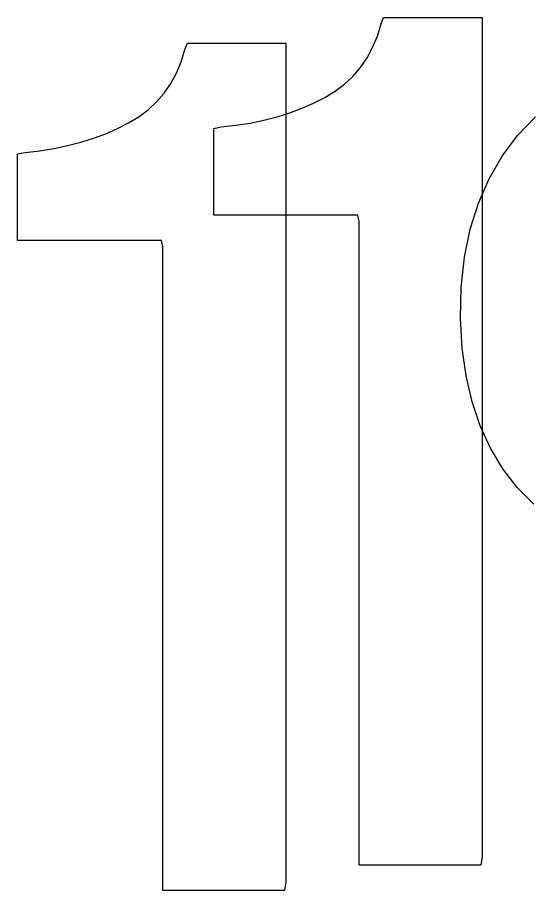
# Model space of a CAD drawing. Extents: x 1 to 47.7, y 0.2 to 35.
# Drawn here: x 42.4811 to 42.5226, y 6.8292 to 6.8993 of the extents above; entities that cross this region are included whole.
import ezdxf

# ---------------------------------------------------------------- set-up
doc = ezdxf.new("R2010")
doc.units = 0
doc.header["$MEASUREMENT"] = 0
doc.layers.add('6_3___8__OPTOISO_INDEPENDE', color=7, linetype='CONTINUOUS')
doc.layers.add('6_4___24__OPTOISO_INDEPEND', color=7, linetype='CONTINUOUS')

msp = doc.modelspace()

# ---------------------------------------------------------------- linework, layer by layer
at = {"layer": '6_3___8__OPTOISO_INDEPENDE'}
msp.add_lwpolyline([(42.508558, 6.831245), (42.508558, 6.833241), (42.508558, 6.83855), (42.508558, 6.846152), (42.508558, 6.855028), (42.508558, 6.864159), (42.508558, 6.872526), (42.508558, 6.879109), (42.508558, 6.882889), (42.508442, 6.883409), (42.507596, 6.883409), (42.506122, 6.883409), (42.504249, 6.883409), (42.502205, 6.883409), (42.500218, 6.883409), (42.498516, 6.883409), (42.497327, 6.883409), (42.49688, 6.883409), (42.49688, 6.883678), (42.49688, 6.884393), (42.49688, 6.885417), (42.49688, 6.886613), (42.49688, 6.887842), (42.49688, 6.888969), (42.49688, 6.889856), (42.49688, 6.890365), (42.497486, 6.890486), (42.498666, 6.890623), (42.499806, 6.890806), (42.500905, 6.891035), (42.501965, 6.89131), (42.502985, 6.89163), (42.503964, 6.891996), (42.504905, 6.892407), (42.505805, 6.892863), (42.50663, 6.893357), (42.507382, 6.89392), (42.508059, 6.894552), (42.508662, 6.895254), (42.50919, 6.896025), (42.509643, 6.896867), (42.51002, 6.897778), (42.510322, 6.898761), (42.510523, 6.899278), (42.511102, 6.899278), (42.512111, 6.899278), (42.513392, 6.899278), (42.51479, 6.899278), (42.51615, 6.899278), (42.517314, 6.899278), (42.518127, 6.899278), (42.518433, 6.899278), (42.518433, 6.896675), (42.518433, 6.889751), (42.518433, 6.879836), (42.518433, 6.86826), (42.518433, 6.85635), (42.518433, 6.845438), (42.518433, 6.836853), (42.518433, 6.831923), (42.518334, 6.831245), (42.517619, 6.831245), (42.516373, 6.831245), (42.514789, 6.831245), (42.51306, 6.831245), (42.51138, 6.831245), (42.509941, 6.831245), (42.508936, 6.831245)], close=True, dxfattribs=at)
at = {"layer": '6_4___24__OPTOISO_INDEPEND'}
msp.add_lwpolyline([(42.492798, 6.829197), (42.492798, 6.831193), (42.492798, 6.836503), (42.492798, 6.844108), (42.492798, 6.852986), (42.492798, 6.86212), (42.492798, 6.870489), (42.492798, 6.877074), (42.492798, 6.880854), (42.492681, 6.881375), (42.491835, 6.881375), (42.490361, 6.881375), (42.488488, 6.881375), (42.486444, 6.881375), (42.484457, 6.881375), (42.482755, 6.881375), (42.481567, 6.881375), (42.48112, 6.881375), (42.48112, 6.881644), (42.48112, 6.882359), (42.48112, 6.883383), (42.48112, 6.884578), (42.48112, 6.885808), (42.48112, 6.886935), (42.48112, 6.887821), (42.48112, 6.888331), (42.481725, 6.88845), (42.482905, 6.888583), (42.484045, 6.888763), (42.485145, 6.88899), (42.486204, 6.889263), (42.487224, 6.889583), (42.488204, 6.889948), (42.489144, 6.890359), (42.490044, 6.890815), (42.490869, 6.891309), (42.491621, 6.891872), (42.492298, 6.892503), (42.492901, 6.893204), (42.493429, 6.893974), (42.493882, 6.894814), (42.49426, 6.895723), (42.494561, 6.896701), (42.494763, 6.897217), (42.495342, 6.897217), (42.49635, 6.897217), (42.497631, 6.897217), (42.49903, 6.897217), (42.500389, 6.897217), (42.501553, 6.897217), (42.502366, 6.897217), (42.502672, 6.897217), (42.502672, 6.894614), (42.502672, 6.887691), (42.502672, 6.877778), (42.502672, 6.866204), (42.502672, 6.854297), (42.502672, 6.843388), (42.502672, 6.834804), (42.502672, 6.829875), (42.502574, 6.829197), (42.501858, 6.829197), (42.500612, 6.829197), (42.499028, 6.829197), (42.4973, 6.829197), (42.49562, 6.829197), (42.494181, 6.829197), (42.493176, 6.829197)], close=True, dxfattribs=at)
msp.add_lwpolyline([(42.522578, 6.860208), (42.521252, 6.86156), (42.520093, 6.863058), (42.519103, 6.864702), (42.518282, 6.866491), (42.51763, 6.868426), (42.517148, 6.870508), (42.516835, 6.872736), (42.516692, 6.87511), (42.516755, 6.877625), (42.517023, 6.880026), (42.517485, 6.882277), (42.518143, 6.884381), (42.518995, 6.886336), (42.520041, 6.888143), (42.521282, 6.889803), (42.522716, 6.891314)], dxfattribs=at)

doc.saveas('drawing.dxf')
